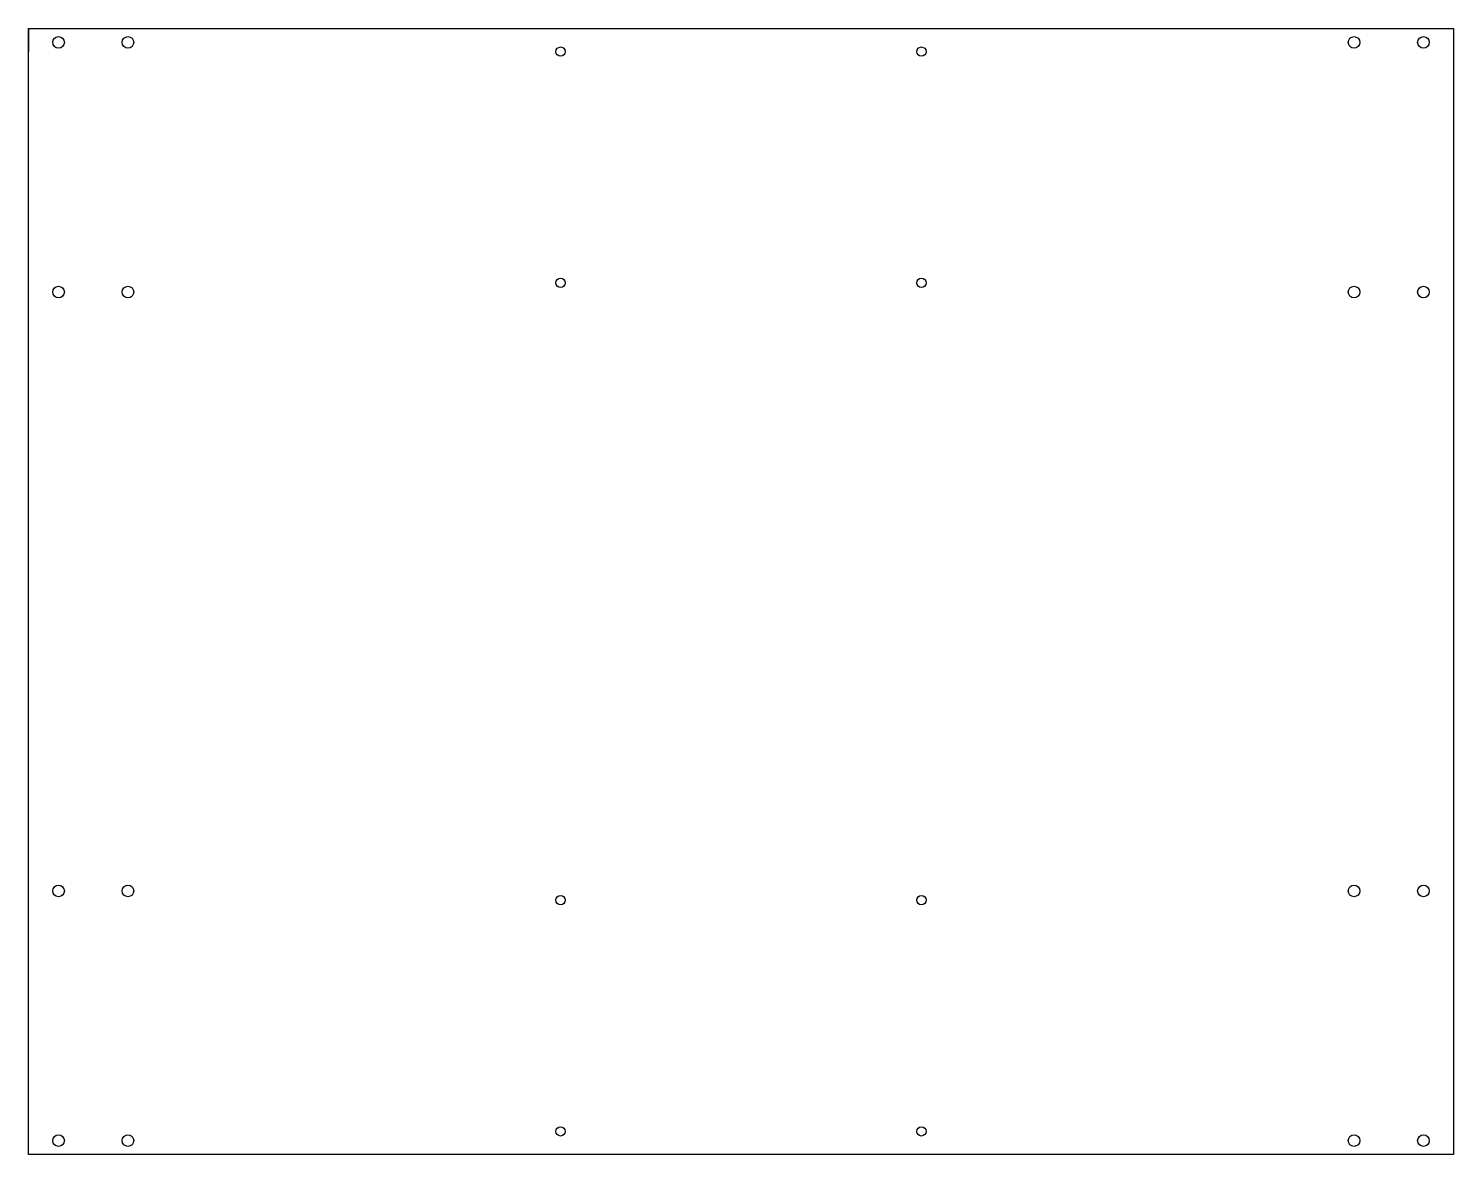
# Model space of a CAD drawing. Header units: millimetres. Extents: x 1709 to 2325, y 1512 to 1999.
import ezdxf

# ---------------------------------------------------------------- set-up
doc = ezdxf.new("R2010")
doc.units = ezdxf.units.MM

msp = doc.modelspace()

# ---------------------------------------------------------------- linework, layer by layer
for p, q in [((1709.39, 1999.39), (2325.39, 1999.39)), ((1709.39, 1512.39), (1709.39, 1999.39)), ((1709.39, 1999.39), (1709.39, 1989.39)), ((2325.39, 1999.39), (2325.39, 1512.39)), ((2325.39, 1999.39), (2325.39, 1993.39)), ((2325.39, 1512.39), (1709.39, 1512.39))]:
    msp.add_line(p, q)
for centre, radius in [((1722.39, 1993.39), 2.5), ((1752.39, 1993.39), 2.5), ((2282.39, 1993.39), 2.5), ((2312.39, 1993.39), 2.5), ((1939.39, 1989.39), 2), ((2095.39, 1989.39), 2), ((1939.39, 1889.39), 2), ((2095.39, 1889.39), 2), ((1722.39, 1885.39), 2.5), ((1752.39, 1885.39), 2.5), ((2282.39, 1885.39), 2.5), ((2312.39, 1885.39), 2.5), ((1722.39, 1626.39), 2.5), ((1752.39, 1626.39), 2.5), ((2282.39, 1626.39), 2.5), ((2312.39, 1626.39), 2.5), ((1939.39, 1622.39), 2), ((2095.39, 1622.39), 2), ((1939.39, 1522.39), 2), ((2095.39, 1522.39), 2), ((1722.39, 1518.39), 2.5), ((1752.39, 1518.39), 2.5), ((2282.39, 1518.39), 2.5), ((2312.39, 1518.39), 2.5)]:
    msp.add_circle(centre, radius)

doc.saveas('drawing.dxf')
